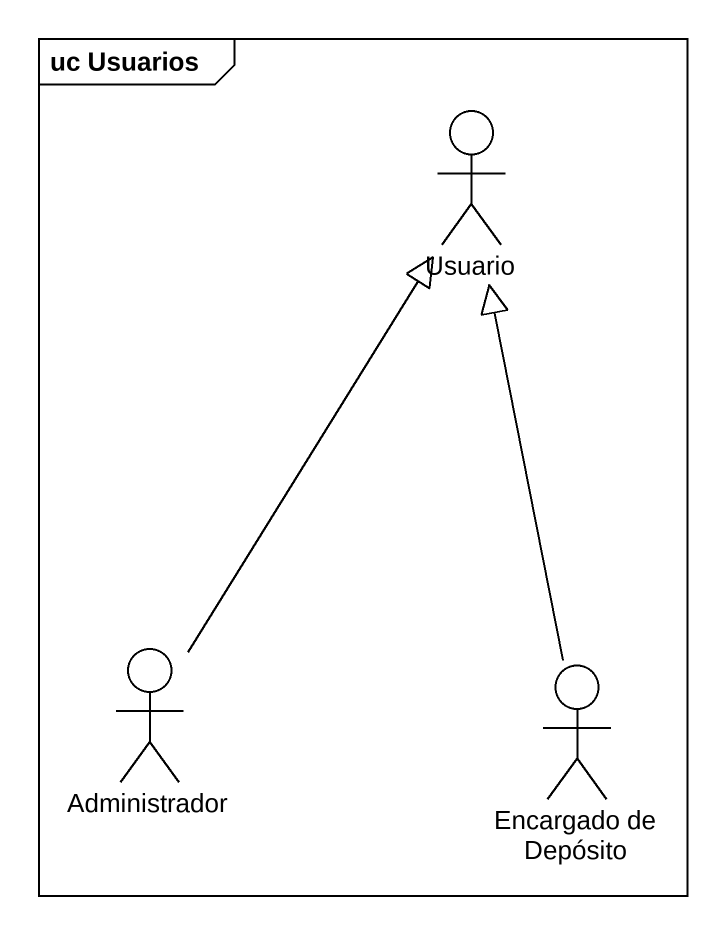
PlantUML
@startuml
mainframe uc Usuarios
actor Usuario
actor Administrador
actor "Encargado de Depósito" as Encargado_de_Depósito
Administrador -up-|> Usuario
Encargado_de_Depósito -up-|> Usuario
@enduml
